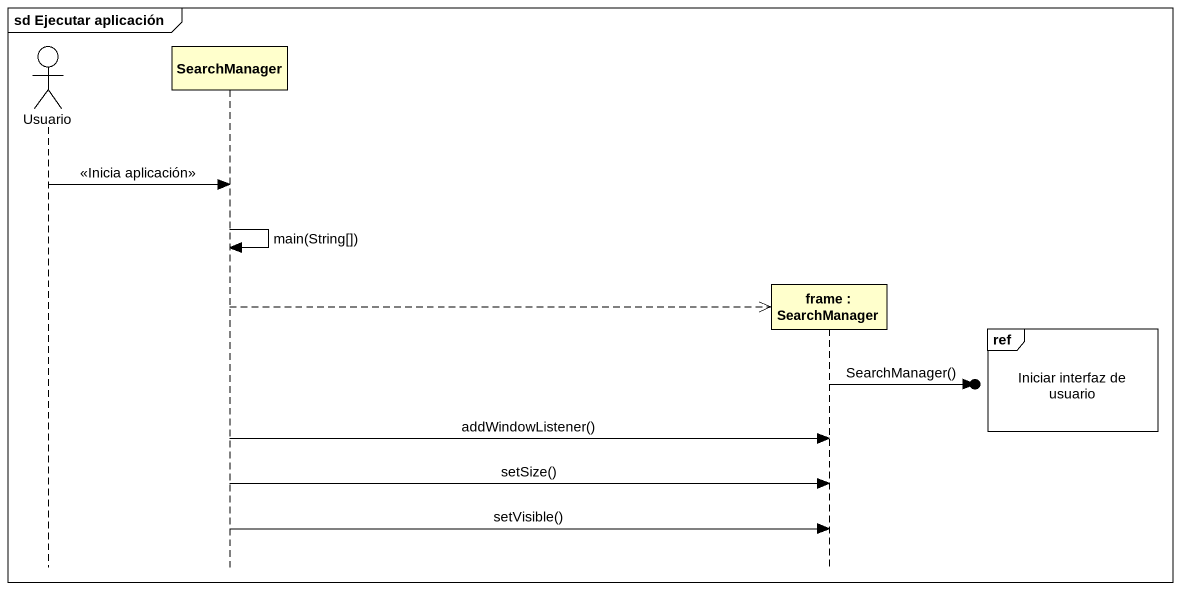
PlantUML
@startuml
mainframe sd Ejecutar aplicación
hide footbox
actor Usuario
participant SearchManager
participant "frame : SearchManager" as frame_

Usuario -> SearchManager : <<Inicia aplicación>>
SearchManager -> SearchManager : main(String[])
SearchManager -->> frame_ **
ref over frame_ : Iniciar interfaz de usuario
frame_ ->o] : SearchManager()
SearchManager -> frame_ : addWindowListener()
SearchManager -> frame_ : setSize()
SearchManager -> frame_ : setVisible()
@enduml
